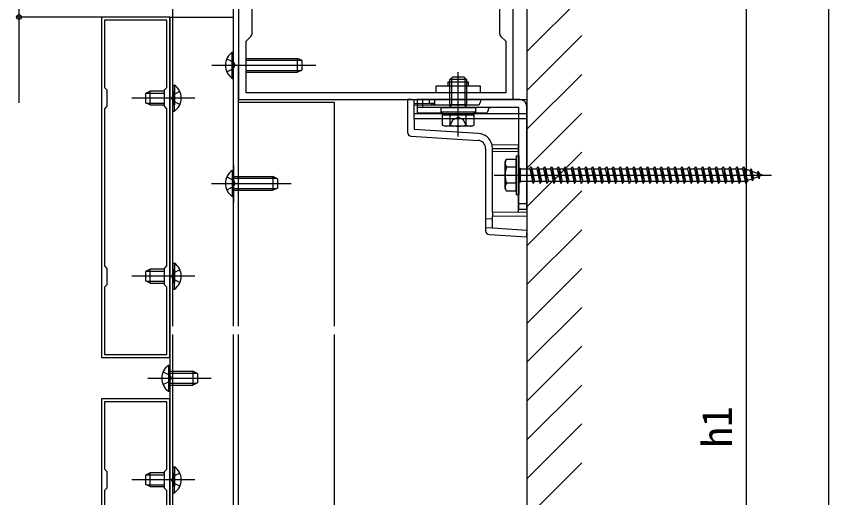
# Model space of a CAD drawing. Units: millimetres, scale not verified. Extents: x -875 to 875, y -1310 to 1300.
# Drawn here: x -414 to -118, y 401.2 to 576.6 of the extents above; entities that cross this region are included whole.
import ezdxf
from ezdxf.enums import TextEntityAlignment as Align

# ---------------------------------------------------------------- set-up
doc = ezdxf.new("R2010")
doc.units = ezdxf.units.MM
doc.header["$LTSCALE"] = 4
for name, color, linetype in [('0-3_YKK_11', 7, 'Continuous'), ('0-4_YKK_12', 2, 'Continuous'), ('0-5_YKK_13', 4, 'Continuous'), ('0-7_YKK_D', 6, 'Continuous'), ('0-9_YSS_K', 3, 'Continuous')]:
    doc.layers.add(name, color=color, linetype=linetype)
doc.styles.add('ＭＳ ゴシック', font='')
doc.styles.get('ＭＳ ゴシック').set_extended_font_data('MS Gothic')

msp = doc.modelspace()

# ---------------------------------------------------------------- linework, layer by layer
at = {"layer": '0-3_YKK_11'}
for p, q in [((-328, 570.621), (-328, 596.764)), ((-238, 596.764), (-238, 570.621))]:
    msp.add_line(p, q, dxfattribs=at)
for points in [[(-233, 621.193), (-333, 621.193), (-333, 546.193), (-233, 546.193)], [(-383, 576.26), (-383, 452.26), (-358, 452.26), (-358, 576.26)], [(-381.9, 542.86), (-381.9, 485.659), (-381, 484.76), (-381, 478.76), (-381.9, 477.86), (-381.9, 453.36), (-359.1, 453.36), (-359.1, 477.86), (-360, 478.76), (-360, 484.76), (-359.1, 485.659), (-359.1, 542.86), (-360, 543.76), (-360, 549.76), (-359.1, 550.659), (-359.1, 575.16), (-381.9, 575.16), (-381.9, 550.659), (-381, 549.76), (-381, 543.76)], [(-383, 437.26), (-383, 313.26), (-358, 313.26), (-358, 437.26)], [(-381.9, 403.86), (-381.9, 346.659), (-381, 345.76), (-381, 339.76), (-381.9, 338.86), (-381.9, 314.36), (-359.1, 314.36), (-359.1, 338.86), (-360, 339.76), (-360, 345.76), (-359.1, 346.659), (-359.1, 403.86), (-360, 404.76), (-360, 410.76), (-359.1, 411.659), (-359.1, 436.16), (-381.9, 436.16), (-381.9, 411.659), (-381, 410.76), (-381, 404.76)]]:
    msp.add_lwpolyline(points, close=True, dxfattribs=at)
for points in [[(-235.7, 548.693), (-330.3, 548.693), (-330.3, 567.493), (-328.586, 569.207)], [(-237.414, 569.207), (-235.7, 567.493), (-235.7, 548.693)]]:
    msp.add_lwpolyline(points, dxfattribs=at)
for centre, start, end in [((-330, 570.621), 315.00001, 0), ((-236, 570.621), 180, 224.99999)]:
    msp.add_arc(centre, 2, start, end, dxfattribs=at)
at = {"layer": '0-4_YKK_12'}
for p, q in [((-335.013, 703.693), (-335.013, 463.693)), ((-356.913, 463.693), (-356.913, 582.693)), ((-358.013, 576.26), (-358.013, 177.26)), ((-358.013, 576.26), (-335.026, 576.26)), ((-333, 463.693), (-333, 558.26)), ((-298.013, 545.193), (-333, 545.193)), ((-298.013, 463.693), (-298.013, 545.193)), ((-334.814, 522.482), (-334.814, 508.903)), ((-356.913, 177.26), (-356.913, 460.693)), ((-335.013, 460.693), (-335.013, 177.26)), ((-333, 177.26), (-333, 460.693)), ((-298.013, 312.76), (-298.013, 460.693))]:
    msp.add_line(p, q, dxfattribs=at)
at = {"layer": '0-5_YKK_13'}
for p, q in [((-334.8, 553.943), (-334.8, 563.443)), ((-330.5, 561.193), (-311.5, 561.193)), ((-330.5, 560.538), (-310.11, 560.538)), ((-309.8, 560.393), (-311.5, 561.193)), ((-309.8, 556.993), (-309.8, 560.393)), ((-342.8, 558.693), (-304.8, 558.693)), ((-330.5, 556.847), (-310.11, 556.847)), ((-309.8, 556.993), (-311.5, 556.193)), ((-335.309, 553.943), (-334.8, 553.943)), ((-256, 553.493), (-255, 554.493)), ((-255, 554.493), (-251, 554.493)), ((-253, 532.793), (-253, 556.203)), ((-250, 553.493), (-251, 554.493)), ((-356.913, 551.51), (-356.913, 544.26)), ((-356.913, 551.51), (-356.404, 551.51)), ((-356.404, 551.51), (-356.404, 544.26)), ((-250, 553.493), (-256, 553.493)), ((-365.213, 549.26), (-366.913, 548.46)), ((-366.913, 548.46), (-366.913, 545.06)), ((-366.603, 548.605), (-360.016, 548.605)), ((-360.016, 549.26), (-365.213, 549.26)), ((-365.213, 544.26), (-365.213, 549.26)), ((-356.913, 542.01), (-356.913, 549.26)), ((-356.404, 542.01), (-356.404, 549.26)), ((-348.913, 546.76), (-371.913, 546.76)), ((-365.213, 544.26), (-366.913, 545.06)), ((-366.603, 544.914), (-360.016, 544.914)), ((-271.5, 546.193), (-271.5, 534.347)), ((-270.092, 546.193), (-271.5, 546.193)), ((-270.092, 546.193), (-228, 546.193)), ((-269, 541.189), (-269, 546.193)), ((-263.452, 544.741), (-269, 544.693)), ((-230.5, 546.193), (-268, 546.193)), ((-268, 546.193), (-268, 541.293)), ((-266, 546.193), (-266, 543.293)), ((-263.452, 544.741), (-263.452, 546.193)), ((-261.5, 544.758), (-263.452, 544.741)), ((-262.5, 544.193), (-262.618, 544.693)), ((-261.5, 544.693), (-262.5, 544.193)), ((-261.5, 544.758), (-261.5, 546.193)), ((-261.5, 544.693), (-261.5, 544.758)), ((-228, 546.193), (-228, 497.69)), ((-365.213, 544.26), (-360.016, 544.26)), ((-356.913, 542.01), (-356.404, 542.01)), ((-262.5, 544.193), (-269, 544.193)), ((-246, 544.193), (-268, 544.193)), ((-230.9, 543.293), (-268, 543.293)), ((-259.25, 543.293), (-246.75, 543.293)), ((-258.7, 540.493), (-258.7, 541.693)), ((-250, 544.314), (-256, 544.314)), ((-255.8, 543.374), (-256, 544.314)), ((-255.8, 543.374), (-255.46, 544.314)), ((-255.8, 543.293), (-255.8, 543.374)), ((-250.2, 543.374), (-250.54, 544.314)), ((-250.2, 543.374), (-250, 544.314)), ((-250.2, 543.293), (-250.2, 543.374)), ((-247.3, 541.693), (-247.3, 540.493)), ((-230.9, 506.193), (-230.9, 543.293)), ((-228, 506.193), (-228, 543.693)), ((-269, 541.189), (-228, 541.189)), ((-269, 539.193), (-269, 541.189)), ((-228, 539.193), (-269, 539.193)), ((-269, 539.193), (-269, 535.283)), ((-258.7, 541.293), (-268, 541.293)), ((-247.227, 540.493), (-258.773, 540.493)), ((-258.773, 536.939), (-258.773, 540.493)), ((-255.887, 536.939), (-255.887, 540.493)), ((-250.113, 536.939), (-250.113, 540.493)), ((-243.1, 541.293), (-247.3, 541.293)), ((-247.227, 536.939), (-247.227, 540.493)), ((-258, 536.493), (-258.773, 536.939)), ((-248, 536.493), (-258, 536.493)), ((-248, 536.493), (-247.226, 536.939)), ((-270.092, 532.85), (-245.817, 531.365)), ((-245.664, 533.855), (-269, 535.283)), ((-243, 528.37), (-243, 498.521)), ((-231, 529.67), (-240.67, 529.723)), ((-240.5, 528.222), (-240.5, 528.366)), ((-240.5, 505.193), (-240.5, 528.222)), ((-231, 527.271), (-240.5, 527.193)), ((-231, 528.336), (-231, 529.67)), ((-231, 505.11), (-231, 527.271)), ((-235.9, 523.693), (-235.467, 524.443)), ((-231.9, 524.443), (-235.469, 524.443)), ((-231.9, 525.693), (-231.9, 511.693)), ((-231.9, 525.693), (-230.9, 525.693)), ((-230.9, 525.693), (-230.9, 511.693)), ((-235.9, 513.693), (-235.9, 523.693)), ((-231.9, 521.579), (-235.453, 521.579)), ((-230.9, 521.293), (-230.4, 521.293)), ((-230.4, 521.293), (-230.4, 516.093)), ((-226.4, 521.693), (-225.65, 515.693)), ((-223.9, 521.693), (-223.15, 515.693)), ((-221.4, 521.693), (-220.65, 515.693)), ((-218.9, 521.693), (-218.15, 515.693)), ((-216.4, 521.693), (-215.65, 515.693)), ((-213.9, 521.693), (-213.15, 515.693)), ((-211.4, 521.693), (-210.65, 515.693)), ((-208.9, 521.693), (-208.15, 515.693)), ((-206.4, 521.693), (-205.65, 515.693)), ((-203.9, 521.693), (-203.15, 515.693)), ((-201.4, 521.693), (-200.65, 515.693)), ((-198.9, 521.693), (-198.15, 515.693)), ((-196.4, 521.693), (-195.65, 515.693)), ((-193.9, 521.693), (-193.15, 515.693)), ((-191.4, 521.693), (-190.65, 515.693)), ((-188.9, 521.693), (-188.15, 515.693)), ((-186.4, 521.693), (-185.65, 515.693)), ((-183.9, 521.693), (-183.15, 515.693)), ((-181.4, 521.693), (-180.65, 515.693)), ((-178.9, 521.693), (-178.15, 515.693)), ((-176.4, 521.693), (-175.65, 515.693)), ((-173.9, 521.693), (-173.15, 515.693)), ((-171.4, 521.693), (-170.65, 515.693)), ((-168.9, 521.693), (-168.15, 515.693)), ((-166.4, 521.693), (-165.65, 515.693)), ((-163.9, 521.693), (-163.15, 515.693)), ((-161.4, 521.693), (-160.65, 515.693)), ((-158.9, 521.693), (-158.15, 515.693)), ((-156.4, 521.693), (-155.65, 515.693)), ((-153.9, 521.693), (-153.15, 515.693)), ((-151.4, 521.693), (-150.65, 515.693)), ((-148.9, 521.693), (-148.15, 515.693)), ((-146.314, 521.006), (-146.773, 520.37)), ((-146.314, 521.006), (-145.961, 520.091)), ((-146.314, 521.006), (-145.76, 516.57)), ((-335.323, 520.443), (-334.814, 520.443)), ((-334.814, 520.443), (-334.814, 510.943)), ((-318.814, 517.393), (-320.514, 518.193)), ((-239.9, 518.693), (-138.856, 518.693)), ((-230.4, 520.943), (-226.9, 520.943)), ((-226.15, 520.943), (-224.4, 520.943)), ((-226.15, 520.943), (-225.15, 516.443)), ((-223.65, 520.943), (-221.9, 520.943)), ((-223.65, 520.943), (-222.65, 516.443)), ((-221.15, 520.943), (-219.4, 520.943)), ((-221.15, 520.943), (-220.15, 516.443)), ((-218.65, 520.943), (-216.9, 520.943)), ((-218.65, 520.943), (-217.65, 516.443)), ((-216.15, 520.943), (-214.4, 520.943)), ((-216.15, 520.943), (-215.15, 516.443)), ((-213.65, 520.943), (-211.9, 520.943)), ((-213.65, 520.943), (-212.65, 516.443)), ((-211.15, 520.943), (-209.4, 520.943)), ((-211.15, 520.943), (-210.15, 516.443)), ((-208.65, 520.943), (-206.9, 520.943)), ((-208.65, 520.943), (-207.65, 516.443)), ((-206.15, 520.943), (-204.4, 520.943)), ((-206.15, 520.943), (-205.15, 516.443)), ((-203.65, 520.943), (-201.9, 520.943)), ((-203.65, 520.943), (-202.65, 516.443)), ((-201.15, 520.943), (-199.4, 520.943)), ((-201.15, 520.943), (-200.15, 516.443)), ((-198.65, 520.943), (-196.9, 520.943)), ((-198.65, 520.943), (-197.65, 516.443)), ((-196.15, 520.943), (-194.4, 520.943)), ((-196.15, 520.943), (-195.15, 516.443)), ((-193.65, 520.943), (-191.9, 520.943)), ((-193.65, 520.943), (-192.65, 516.443)), ((-191.15, 520.943), (-189.4, 520.943)), ((-191.15, 520.943), (-190.15, 516.443)), ((-188.65, 520.943), (-186.9, 520.943)), ((-188.65, 520.943), (-187.65, 516.443)), ((-186.15, 520.943), (-184.4, 520.943)), ((-186.15, 520.943), (-185.15, 516.443)), ((-183.65, 520.943), (-181.9, 520.943)), ((-183.65, 520.943), (-182.65, 516.443)), ((-181.15, 520.943), (-179.4, 520.943)), ((-181.15, 520.943), (-180.15, 516.443)), ((-178.65, 520.943), (-176.9, 520.943)), ((-178.65, 520.943), (-177.65, 516.443)), ((-176.15, 520.943), (-174.4, 520.943)), ((-176.15, 520.943), (-175.15, 516.443)), ((-173.65, 520.943), (-171.9, 520.943)), ((-173.65, 520.943), (-172.65, 516.443)), ((-171.15, 520.943), (-169.4, 520.943)), ((-171.15, 520.943), (-170.15, 516.443)), ((-168.65, 520.943), (-166.9, 520.943)), ((-168.65, 520.943), (-167.65, 516.443)), ((-166.15, 520.943), (-164.4, 520.943)), ((-166.15, 520.943), (-165.15, 516.443)), ((-163.65, 520.943), (-161.9, 520.943)), ((-163.65, 520.943), (-162.65, 516.443)), ((-161.15, 520.943), (-159.4, 520.943)), ((-161.15, 520.943), (-160.15, 516.443)), ((-158.65, 520.943), (-156.9, 520.943)), ((-158.65, 520.943), (-157.65, 516.443)), ((-156.15, 520.943), (-154.4, 520.943)), ((-156.15, 520.943), (-155.15, 516.443)), ((-153.65, 520.943), (-151.9, 520.943)), ((-153.65, 520.943), (-152.65, 516.443)), ((-151.15, 520.943), (-149.4, 520.943)), ((-151.15, 520.943), (-150.15, 516.443)), ((-148.65, 520.943), (-148.434, 520.943)), ((-148.65, 520.943), (-147.65, 516.443)), ((-148.434, 520.943), (-146.773, 520.37)), ((-146.773, 520.37), (-146.08, 517.253)), ((-145.961, 520.091), (-144.066, 519.438)), ((-145.961, 520.091), (-145.383, 517.493)), ((-143.758, 518.053), (-145.383, 517.493)), ((-143.702, 520.106), (-144.066, 519.438)), ((-144.066, 519.438), (-143.758, 518.053)), ((-143.363, 517.396), (-143.758, 518.053)), ((-143.702, 520.106), (-143.254, 519.159)), ((-143.702, 520.106), (-143.363, 517.396)), ((-143.363, 517.396), (-143.061, 518.293)), ((-143.254, 519.159), (-141.9, 518.693)), ((-143.254, 519.159), (-143.061, 518.293)), ((-141.9, 518.693), (-143.061, 518.293)), ((-342.814, 515.693), (-313.814, 515.693)), ((-334.814, 517.538), (-319.123, 517.538)), ((-318.814, 517.393), (-318.814, 513.993)), ((-231.9, 515.806), (-235.453, 515.806)), ((-230.9, 516.093), (-230.4, 516.093)), ((-225.9, 516.443), (-230.4, 516.443)), ((-223.4, 516.443), (-225.15, 516.443)), ((-220.9, 516.443), (-222.65, 516.443)), ((-218.4, 516.443), (-220.15, 516.443)), ((-215.9, 516.443), (-217.65, 516.443)), ((-213.4, 516.443), (-215.15, 516.443)), ((-210.9, 516.443), (-212.65, 516.443)), ((-208.4, 516.443), (-210.15, 516.443)), ((-205.9, 516.443), (-207.65, 516.443)), ((-203.4, 516.443), (-205.15, 516.443)), ((-200.9, 516.443), (-202.65, 516.443)), ((-198.4, 516.443), (-200.15, 516.443)), ((-195.9, 516.443), (-197.65, 516.443)), ((-193.4, 516.443), (-195.15, 516.443)), ((-190.9, 516.443), (-192.65, 516.443)), ((-188.4, 516.443), (-190.15, 516.443)), ((-185.9, 516.443), (-187.65, 516.443)), ((-183.4, 516.443), (-185.15, 516.443)), ((-180.9, 516.443), (-182.65, 516.443)), ((-178.4, 516.443), (-180.15, 516.443)), ((-175.9, 516.443), (-177.65, 516.443)), ((-173.4, 516.443), (-175.15, 516.443)), ((-170.9, 516.443), (-172.65, 516.443)), ((-168.4, 516.443), (-170.15, 516.443)), ((-165.9, 516.443), (-167.65, 516.443)), ((-163.4, 516.443), (-165.15, 516.443)), ((-160.9, 516.443), (-162.65, 516.443)), ((-158.4, 516.443), (-160.15, 516.443)), ((-155.9, 516.443), (-157.65, 516.443)), ((-153.4, 516.443), (-155.15, 516.443)), ((-150.9, 516.443), (-152.65, 516.443)), ((-148.434, 516.443), (-150.15, 516.443)), ((-148.402, 516.454), (-148.434, 516.443)), ((-146.08, 517.253), (-147.706, 516.693)), ((-145.76, 516.57), (-146.08, 517.253)), ((-145.76, 516.57), (-145.383, 517.493)), ((-334.814, 513.847), (-319.123, 513.847)), ((-334.814, 513.193), (-320.514, 513.193)), ((-318.814, 513.993), (-320.514, 513.193)), ((-235.9, 513.693), (-235.467, 512.943)), ((-231.9, 511.693), (-230.9, 511.693)), ((-228, 508.193), (-230.9, 508.193)), ((-228, 506.193), (-230.9, 506.193)), ((-228, 505.083), (-240.5, 505.193)), ((-240.5, 505.193), (-240.5, 503.693)), ((-228, 503.802), (-240.5, 503.693)), ((-240.5, 499.457), (-240.5, 503.693)), ((-240.5, 502.763), (-243, 502.61)), ((-243, 499.61), (-240.5, 499.457)), ((-240.5, 499.457), (-228, 498.693)), ((-356.913, 486.664), (-356.913, 479.414)), ((-356.913, 486.664), (-356.404, 486.664)), ((-356.404, 486.664), (-356.404, 479.414)), ((-365.213, 484.414), (-366.913, 483.614)), ((-366.913, 483.614), (-366.913, 480.214)), ((-366.603, 483.76), (-360.016, 483.76)), ((-360.016, 484.414), (-365.213, 484.414)), ((-365.213, 479.414), (-365.213, 484.414)), ((-356.913, 477.164), (-356.913, 484.414)), ((-356.404, 477.164), (-356.404, 484.414)), ((-348.913, 481.914), (-371.913, 481.914)), ((-365.213, 479.414), (-366.913, 480.214)), ((-366.603, 480.068), (-360.016, 480.068)), ((-365.213, 479.414), (-360.016, 479.414)), ((-356.913, 477.164), (-356.404, 477.164)), ((-358.522, 449.51), (-358.013, 449.51)), ((-358.013, 449.51), (-358.013, 440.01)), ((-348.013, 446.46), (-349.713, 447.26)), ((-366.013, 444.76), (-343.013, 444.76)), ((-358.013, 446.605), (-348.323, 446.605)), ((-348.013, 446.46), (-348.013, 443.06)), ((-358.013, 442.914), (-348.323, 442.914)), ((-358.013, 442.26), (-349.713, 442.26)), ((-348.013, 443.06), (-349.713, 442.26)), ((-356.913, 412.51), (-356.913, 405.26)), ((-356.913, 412.51), (-356.404, 412.51)), ((-356.404, 412.51), (-356.404, 405.26)), ((-365.213, 410.26), (-366.913, 409.46)), ((-366.913, 409.46), (-366.913, 406.06)), ((-366.603, 409.605), (-360.016, 409.605)), ((-360.016, 410.26), (-365.213, 410.26)), ((-365.213, 405.26), (-365.213, 410.26)), ((-356.913, 403.01), (-356.913, 410.26)), ((-356.404, 403.01), (-356.404, 410.26)), ((-348.913, 407.76), (-371.913, 407.76)), ((-365.213, 405.26), (-366.913, 406.06)), ((-366.603, 405.914), (-360.016, 405.914)), ((-365.213, 405.26), (-360.016, 405.26)), ((-356.913, 403.01), (-356.404, 403.01))]:
    msp.add_line(p, q, dxfattribs=at)
for points in [[(-335.309, 553.943), (-335.309, 563.443), (-334.8, 563.443)], [(-337.3, 561.043), (-334.83, 559.838), (-334.221, 558.693)], [(-330.5, 556.193), (-311.5, 556.193), (-311.5, 561.193)], [(-337.3, 556.343), (-334.83, 557.548), (-334.221, 558.693)], [(-255.46, 554.033), (-255.46, 552.693), (-255.46, 544.314)], [(-250.54, 554.033), (-250.54, 552.693), (-250.54, 544.314)], [(-256.6, 551.193), (-256.6, 552.693), (-249.4, 552.693), (-249.4, 551.193)], [(-256, 544.314), (-256, 552.693), (-256, 553.493)], [(-250, 553.493), (-250, 552.693), (-250, 544.314)], [(-354.413, 549.11), (-356.883, 547.905), (-357.492, 546.76)], [(-354.413, 544.41), (-356.883, 545.615), (-357.492, 546.76)], [(-246.75, 543.293), (-246.75, 541.693), (-259.25, 541.693), (-259.25, 543.293)], [(-256.05, 536.49), (-254.9, 538.848), (-253, 539.858)], [(-249.95, 536.49), (-251.1, 538.848), (-253, 539.858)], [(-240.5, 528.366), (-240.502, 528.531), (-240.507, 528.641), (-240.509, 528.688)], [(-231, 527.271), (-231, 528.336), (-240.5, 528.222)], [(-235.469, 512.943), (-231.9, 512.943), (-231.9, 524.443)], [(-226.9, 520.943), (-226.4, 521.693), (-226.15, 520.943)], [(-224.4, 520.943), (-223.9, 521.693), (-223.65, 520.943)], [(-221.9, 520.943), (-221.4, 521.693), (-221.15, 520.943)], [(-219.4, 520.943), (-218.9, 521.693), (-218.65, 520.943)], [(-216.9, 520.943), (-216.4, 521.693), (-216.15, 520.943)], [(-214.4, 520.943), (-213.9, 521.693), (-213.65, 520.943)], [(-211.9, 520.943), (-211.4, 521.693), (-211.15, 520.943)], [(-209.4, 520.943), (-208.9, 521.693), (-208.65, 520.943)], [(-206.9, 520.943), (-206.4, 521.693), (-206.15, 520.943)], [(-204.4, 520.943), (-203.9, 521.693), (-203.65, 520.943)], [(-201.9, 520.943), (-201.4, 521.693), (-201.15, 520.943)], [(-199.4, 520.943), (-198.9, 521.693), (-198.65, 520.943)], [(-196.9, 520.943), (-196.4, 521.693), (-196.15, 520.943)], [(-194.4, 520.943), (-193.9, 521.693), (-193.65, 520.943)], [(-191.9, 520.943), (-191.4, 521.693), (-191.15, 520.943)], [(-189.4, 520.943), (-188.9, 521.693), (-188.65, 520.943)], [(-186.9, 520.943), (-186.4, 521.693), (-186.15, 520.943)], [(-184.4, 520.943), (-183.9, 521.693), (-183.65, 520.943)], [(-181.9, 520.943), (-181.4, 521.693), (-181.15, 520.943)], [(-179.4, 520.943), (-178.9, 521.693), (-178.65, 520.943)], [(-176.9, 520.943), (-176.4, 521.693), (-176.15, 520.943)], [(-174.4, 520.943), (-173.9, 521.693), (-173.65, 520.943)], [(-171.9, 520.943), (-171.4, 521.693), (-171.15, 520.943)], [(-169.4, 520.943), (-168.9, 521.693), (-168.65, 520.943)], [(-166.9, 520.943), (-166.4, 521.693), (-166.15, 520.943)], [(-164.4, 520.943), (-163.9, 521.693), (-163.65, 520.943)], [(-161.9, 520.943), (-161.4, 521.693), (-161.15, 520.943)], [(-159.4, 520.943), (-158.9, 521.693), (-158.65, 520.943)], [(-156.9, 520.943), (-156.4, 521.693), (-156.15, 520.943)], [(-154.4, 520.943), (-153.9, 521.693), (-153.65, 520.943)], [(-151.9, 520.943), (-151.4, 521.693), (-151.15, 520.943)], [(-149.4, 520.943), (-148.9, 521.693), (-148.65, 520.943)], [(-337.314, 518.043), (-334.843, 516.838), (-334.234, 515.693)], [(-335.323, 520.443), (-335.323, 510.943), (-334.814, 510.943)], [(-334.814, 518.193), (-320.514, 518.193), (-320.514, 513.193)], [(-226.9, 520.943), (-225.9, 516.443), (-225.65, 515.693), (-225.15, 516.443)], [(-224.4, 520.943), (-223.4, 516.443), (-223.15, 515.693), (-222.65, 516.443)], [(-221.9, 520.943), (-220.9, 516.443), (-220.65, 515.693), (-220.15, 516.443)], [(-219.4, 520.943), (-218.4, 516.443), (-218.15, 515.693), (-217.65, 516.443)], [(-216.9, 520.943), (-215.9, 516.443), (-215.65, 515.693), (-215.15, 516.443)], [(-214.4, 520.943), (-213.4, 516.443), (-213.15, 515.693), (-212.65, 516.443)], [(-211.9, 520.943), (-210.9, 516.443), (-210.65, 515.693), (-210.15, 516.443)], [(-209.4, 520.943), (-208.4, 516.443), (-208.15, 515.693), (-207.65, 516.443)], [(-206.9, 520.943), (-205.9, 516.443), (-205.65, 515.693), (-205.15, 516.443)], [(-204.4, 520.943), (-203.4, 516.443), (-203.15, 515.693), (-202.65, 516.443)], [(-201.9, 520.943), (-200.9, 516.443), (-200.65, 515.693), (-200.15, 516.443)], [(-199.4, 520.943), (-198.4, 516.443), (-198.15, 515.693), (-197.65, 516.443)], [(-196.9, 520.943), (-195.9, 516.443), (-195.65, 515.693), (-195.15, 516.443)], [(-194.4, 520.943), (-193.4, 516.443), (-193.15, 515.693), (-192.65, 516.443)], [(-191.9, 520.943), (-190.9, 516.443), (-190.65, 515.693), (-190.15, 516.443)], [(-189.4, 520.943), (-188.4, 516.443), (-188.15, 515.693), (-187.65, 516.443)], [(-186.9, 520.943), (-185.9, 516.443), (-185.65, 515.693), (-185.15, 516.443)], [(-184.4, 520.943), (-183.4, 516.443), (-183.15, 515.693), (-182.65, 516.443)], [(-181.9, 520.943), (-180.9, 516.443), (-180.65, 515.693), (-180.15, 516.443)], [(-179.4, 520.943), (-178.4, 516.443), (-178.15, 515.693), (-177.65, 516.443)], [(-176.9, 520.943), (-175.9, 516.443), (-175.65, 515.693), (-175.15, 516.443)], [(-174.4, 520.943), (-173.4, 516.443), (-173.15, 515.693), (-172.65, 516.443)], [(-171.9, 520.943), (-170.9, 516.443), (-170.65, 515.693), (-170.15, 516.443)], [(-169.4, 520.943), (-168.4, 516.443), (-168.15, 515.693), (-167.65, 516.443)], [(-166.9, 520.943), (-165.9, 516.443), (-165.65, 515.693), (-165.15, 516.443)], [(-164.4, 520.943), (-163.4, 516.443), (-163.15, 515.693), (-162.65, 516.443)], [(-161.9, 520.943), (-160.9, 516.443), (-160.65, 515.693), (-160.15, 516.443)], [(-159.4, 520.943), (-158.4, 516.443), (-158.15, 515.693), (-157.65, 516.443)], [(-156.9, 520.943), (-155.9, 516.443), (-155.65, 515.693), (-155.15, 516.443)], [(-154.4, 520.943), (-153.4, 516.443), (-153.15, 515.693), (-152.65, 516.443)], [(-151.9, 520.943), (-150.9, 516.443), (-150.65, 515.693), (-150.15, 516.443)], [(-149.4, 520.943), (-148.4, 516.443), (-148.15, 515.693), (-147.65, 516.443)], [(-337.314, 513.343), (-334.843, 514.548), (-334.234, 515.693)], [(-241.592, 497.024), (-228, 496.193), (-228, 497.69)], [(-354.413, 484.264), (-356.883, 483.059), (-357.492, 481.914)], [(-354.413, 479.564), (-356.883, 480.769), (-357.492, 481.914)], [(-360.513, 447.11), (-358.043, 445.905), (-357.434, 444.76)], [(-358.522, 449.51), (-358.522, 440.01), (-358.013, 440.01)], [(-358.013, 447.26), (-349.713, 447.26), (-349.713, 442.26)], [(-360.513, 442.41), (-358.043, 443.615), (-357.434, 444.76)], [(-354.413, 410.11), (-356.883, 408.905), (-357.492, 407.76)], [(-354.413, 405.41), (-356.883, 406.615), (-357.492, 407.76)]]:
    msp.add_lwpolyline(points, dxfattribs=at)
msp.add_lwpolyline([(-261, 548.693), (-261, 551.193), (-245, 551.193), (-245, 548.693)], close=True, dxfattribs=at)
for centre, radius, start, end in [((-332.026, 558.693), 5.774, 124.65097, 235.34903), ((-359.687, 546.76), 5.774, 304.65097, 55.34903), ((-246, 545.193), 1, 270, 0), ((-244, 545.193), 1, 90, 180), ((-230.5, 543.693), 2.5, 0, 90), ((-243.1, 542.293), 1, 270, 0), ((-241.1, 542.293), 1, 90, 180), ((-257.33, 539.048), 2.556, 235.61708, 304.38292), ((-253, 546.046), 9.554, 252.41276, 287.58724), ((-248.67, 539.048), 2.556, 235.61708, 304.38292), ((-270, 534.347), 1.5, 180, 266.5), ((-246, 528.366), 5.5, 14.28755, 86.5), ((-246, 528.37), 3, 0, 86.5), ((-246, 528.366), 5.5, 3.36417, 14.28755), ((-233.344, 523.023), 2.556, 146.25178, 214.38425), ((-226.347, 518.693), 9.553, 162.41205, 197.58795), ((-332.04, 515.693), 5.774, 124.65097, 235.34903), ((-233.344, 514.362), 2.556, 145.61575, 213.74822), ((-241.5, 498.521), 1.5, 180, 266.5), ((-359.687, 481.914), 5.774, 304.65097, 55.34903), ((-355.239, 444.76), 5.774, 124.65097, 235.34903), ((-359.687, 407.76), 5.774, 304.65097, 55.34903)]:
    msp.add_arc(centre, radius, start, end, dxfattribs=at)
at = {"layer": '0-7_YKK_D'}
for p, q in [((-118, 274.26), (-118, 893.26)), ((-148, 274.26), (-148, 583.693)), ((-383, 576.26), (-414, 576.26))]:
    msp.add_line(p, q, dxfattribs=at)
msp.add_lwpolyline([(-413, 583.76), (-413, 576.26), (-413, 545.066)], dxfattribs=at)
msp.add_circle((-413, 576.26), 0.875, dxfattribs=at)
at = {"layer": '0-9_YSS_K'}
for p, q in [((-228, 1034.26), (-228, 112.26)), ((-228, 563.69), (-208, 583.69)), ((-228, 549.548), (-208, 569.548)), ((-228, 535.406), (-208, 555.406)), ((-228, 521.264), (-208, 541.264)), ((-228, 507.121), (-208, 527.121)), ((-228, 492.979), (-208, 512.979)), ((-228, 478.837), (-208, 498.837)), ((-228, 464.695), (-208, 484.695)), ((-228, 450.553), (-208, 470.553)), ((-228, 436.411), (-208, 456.411)), ((-228, 422.269), (-208, 442.269)), ((-228, 408.126), (-208, 428.126)), ((-228, 393.984), (-208, 413.984))]:
    msp.add_line(p, q, dxfattribs=at)

# ---------------------------------------------------------------- texts
at = {"layer": '0-7_YKK_D', "style": 'ＭＳ ゴシック'}
msp.add_text('h1', height=11, rotation=90, dxfattribs=at).set_placement((-150, 419.473), align=Align.BOTTOM_LEFT)

doc.saveas('drawing.dxf')
